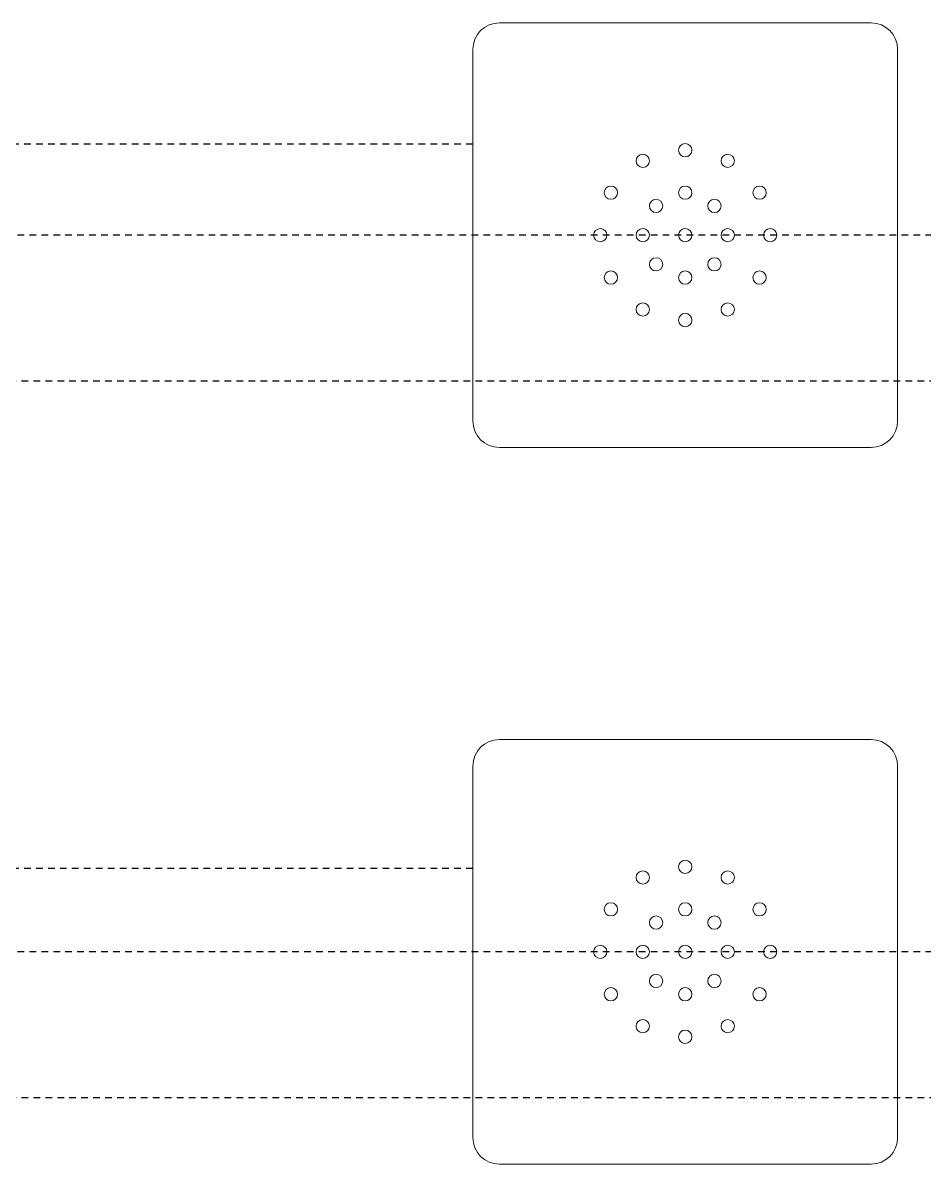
# Model space of a CAD drawing. Header units: inches. Extents: x 300 to 400, y -177 to 73.
# Drawn here: x 346.21 to 363.18, y 13.98 to 35.48 of the extents above; entities that cross this region are included whole.
import ezdxf

# ---------------------------------------------------------------- set-up
doc = ezdxf.new("R2010")
doc.units = ezdxf.units.IN
doc.header["$MEASUREMENT"] = 0
doc.linetypes.add('HIDDEN2', pattern=[0.1875, 0.125, -0.0625])
doc.layers.add('ScoreBone', color=5, linetype='Continuous')

msp = doc.modelspace()

# ---------------------------------------------------------------- linework, layer by layer
at = {"layer": 'ScoreBone', "color": 1, "linetype": 'HIDDEN2'}
for p, q in [((354.682, 33.194), (300.244, 33.194)), ((368.057, 31.482), (300.244, 31.482)), ((377.807, 28.732), (300.244, 28.732)), ((354.682, 19.553), (300.244, 19.553)), ((368.057, 17.982), (300.244, 17.982)), ((377.807, 15.232), (300.244, 15.232))]:
    msp.add_line(p, q, dxfattribs=at)
at = {"layer": 'ScoreBone', "lineweight": 5}
for points in [[(354.682, 34.982), (354.682, 35.258), (354.905, 35.482), (355.182, 35.482)], [(355.182, 35.482), (355.182, 35.482), (362.182, 35.482), (362.182, 35.482)], [(362.182, 35.482), (362.458, 35.482), (362.682, 35.258), (362.682, 34.982)], [(354.682, 27.982), (354.682, 27.982), (354.682, 34.982), (354.682, 34.982)], [(362.682, 34.982), (362.682, 34.982), (362.682, 27.982), (362.682, 27.982)], [(355.182, 27.482), (354.905, 27.482), (354.682, 27.705), (354.682, 27.982)], [(362.682, 27.982), (362.682, 27.705), (362.458, 27.482), (362.182, 27.482)], [(362.182, 27.482), (362.182, 27.482), (355.182, 27.482), (355.182, 27.482)], [(354.682, 21.482), (354.682, 21.758), (354.905, 21.982), (355.182, 21.982)], [(355.182, 21.982), (355.182, 21.982), (362.182, 21.982), (362.182, 21.982)], [(362.182, 21.982), (362.458, 21.982), (362.682, 21.758), (362.682, 21.482)], [(354.682, 14.482), (354.682, 14.482), (354.682, 21.482), (354.682, 21.482)], [(362.682, 21.482), (362.682, 21.482), (362.682, 14.482), (362.682, 14.482)], [(355.182, 13.982), (354.905, 13.982), (354.682, 14.205), (354.682, 14.482)], [(362.682, 14.482), (362.682, 14.205), (362.458, 13.982), (362.182, 13.982)], [(362.182, 13.982), (362.182, 13.982), (355.182, 13.982), (355.182, 13.982)]]:
    msp.add_open_spline(points, degree=3, dxfattribs=at)
for points in [[(358.807, 33.082), (358.807, 33.013), (358.751, 32.957), (358.682, 32.957), (358.612, 32.957), (358.557, 33.013), (358.557, 33.082), (358.557, 33.151), (358.612, 33.207), (358.682, 33.207), (358.751, 33.207), (358.807, 33.151), (358.807, 33.082)], [(358.007, 32.882), (358.007, 32.813), (357.951, 32.757), (357.882, 32.757), (357.813, 32.757), (357.757, 32.813), (357.757, 32.882), (357.757, 32.951), (357.813, 33.007), (357.882, 33.007), (357.951, 33.007), (358.007, 32.951), (358.007, 32.882)], [(359.607, 32.882), (359.607, 32.813), (359.551, 32.757), (359.482, 32.757), (359.413, 32.757), (359.357, 32.813), (359.357, 32.882), (359.357, 32.951), (359.413, 33.007), (359.482, 33.007), (359.551, 33.007), (359.607, 32.951), (359.607, 32.882)], [(357.407, 32.282), (357.407, 32.213), (357.351, 32.157), (357.282, 32.157), (357.213, 32.157), (357.157, 32.213), (357.157, 32.282), (357.157, 32.351), (357.213, 32.407), (357.282, 32.407), (357.351, 32.407), (357.407, 32.351), (357.407, 32.282)], [(358.807, 32.282), (358.807, 32.213), (358.751, 32.157), (358.682, 32.157), (358.612, 32.157), (358.557, 32.213), (358.557, 32.282), (358.557, 32.351), (358.612, 32.407), (358.682, 32.407), (358.751, 32.407), (358.807, 32.351), (358.807, 32.282)], [(360.207, 32.282), (360.207, 32.213), (360.151, 32.157), (360.082, 32.157), (360.013, 32.157), (359.957, 32.213), (359.957, 32.282), (359.957, 32.351), (360.013, 32.407), (360.082, 32.407), (360.151, 32.407), (360.207, 32.351), (360.207, 32.282)], [(358.257, 32.032), (358.257, 31.963), (358.201, 31.907), (358.132, 31.907), (358.063, 31.907), (358.007, 31.963), (358.007, 32.032), (358.007, 32.101), (358.063, 32.157), (358.132, 32.157), (358.201, 32.157), (358.257, 32.101), (358.257, 32.032)], [(359.357, 32.032), (359.357, 31.963), (359.301, 31.907), (359.232, 31.907), (359.163, 31.907), (359.107, 31.963), (359.107, 32.032), (359.107, 32.101), (359.163, 32.157), (359.232, 32.157), (359.301, 32.157), (359.357, 32.101), (359.357, 32.032)], [(357.207, 31.482), (357.207, 31.412), (357.151, 31.357), (357.082, 31.357), (357.013, 31.357), (356.957, 31.412), (356.957, 31.482), (356.957, 31.551), (357.013, 31.607), (357.082, 31.607), (357.151, 31.607), (357.207, 31.551), (357.207, 31.482)], [(358.007, 31.482), (358.007, 31.412), (357.951, 31.357), (357.882, 31.357), (357.813, 31.357), (357.757, 31.412), (357.757, 31.482), (357.757, 31.551), (357.813, 31.607), (357.882, 31.607), (357.951, 31.607), (358.007, 31.551), (358.007, 31.482)], [(358.807, 31.482), (358.807, 31.412), (358.751, 31.357), (358.682, 31.357), (358.612, 31.357), (358.557, 31.412), (358.557, 31.482), (358.557, 31.551), (358.612, 31.607), (358.682, 31.607), (358.751, 31.607), (358.807, 31.551), (358.807, 31.482)], [(359.607, 31.482), (359.607, 31.412), (359.551, 31.357), (359.482, 31.357), (359.413, 31.357), (359.357, 31.412), (359.357, 31.482), (359.357, 31.551), (359.413, 31.607), (359.482, 31.607), (359.551, 31.607), (359.607, 31.551), (359.607, 31.482)], [(360.407, 31.482), (360.407, 31.412), (360.351, 31.357), (360.282, 31.357), (360.213, 31.357), (360.157, 31.412), (360.157, 31.482), (360.157, 31.551), (360.213, 31.607), (360.282, 31.607), (360.351, 31.607), (360.407, 31.551), (360.407, 31.482)], [(358.257, 30.932), (358.257, 30.863), (358.201, 30.807), (358.132, 30.807), (358.063, 30.807), (358.007, 30.863), (358.007, 30.932), (358.007, 31.001), (358.063, 31.057), (358.132, 31.057), (358.201, 31.057), (358.257, 31.001), (358.257, 30.932)], [(359.357, 30.932), (359.357, 30.863), (359.301, 30.807), (359.232, 30.807), (359.163, 30.807), (359.107, 30.863), (359.107, 30.932), (359.107, 31.001), (359.163, 31.057), (359.232, 31.057), (359.301, 31.057), (359.357, 31.001), (359.357, 30.932)], [(357.407, 30.682), (357.407, 30.613), (357.351, 30.557), (357.282, 30.557), (357.213, 30.557), (357.157, 30.613), (357.157, 30.682), (357.157, 30.751), (357.213, 30.807), (357.282, 30.807), (357.351, 30.807), (357.407, 30.751), (357.407, 30.682)], [(358.807, 30.682), (358.807, 30.613), (358.751, 30.557), (358.682, 30.557), (358.612, 30.557), (358.557, 30.613), (358.557, 30.682), (358.557, 30.751), (358.612, 30.807), (358.682, 30.807), (358.751, 30.807), (358.807, 30.751), (358.807, 30.682)], [(360.207, 30.682), (360.207, 30.613), (360.151, 30.557), (360.082, 30.557), (360.013, 30.557), (359.957, 30.613), (359.957, 30.682), (359.957, 30.751), (360.013, 30.807), (360.082, 30.807), (360.151, 30.807), (360.207, 30.751), (360.207, 30.682)], [(358.007, 30.082), (358.007, 30.013), (357.951, 29.957), (357.882, 29.957), (357.813, 29.957), (357.757, 30.013), (357.757, 30.082), (357.757, 30.151), (357.813, 30.207), (357.882, 30.207), (357.951, 30.207), (358.007, 30.151), (358.007, 30.082)], [(359.607, 30.082), (359.607, 30.013), (359.551, 29.957), (359.482, 29.957), (359.413, 29.957), (359.357, 30.013), (359.357, 30.082), (359.357, 30.151), (359.413, 30.207), (359.482, 30.207), (359.551, 30.207), (359.607, 30.151), (359.607, 30.082)], [(358.807, 29.882), (358.807, 29.813), (358.751, 29.757), (358.682, 29.757), (358.612, 29.757), (358.557, 29.813), (358.557, 29.882), (358.557, 29.951), (358.612, 30.007), (358.682, 30.007), (358.751, 30.007), (358.807, 29.951), (358.807, 29.882)], [(358.807, 19.582), (358.807, 19.513), (358.751, 19.457), (358.682, 19.457), (358.612, 19.457), (358.557, 19.513), (358.557, 19.582), (358.557, 19.651), (358.612, 19.707), (358.682, 19.707), (358.751, 19.707), (358.807, 19.651), (358.807, 19.582)], [(358.007, 19.382), (358.007, 19.313), (357.951, 19.257), (357.882, 19.257), (357.813, 19.257), (357.757, 19.313), (357.757, 19.382), (357.757, 19.451), (357.813, 19.507), (357.882, 19.507), (357.951, 19.507), (358.007, 19.451), (358.007, 19.382)], [(359.607, 19.382), (359.607, 19.313), (359.551, 19.257), (359.482, 19.257), (359.413, 19.257), (359.357, 19.313), (359.357, 19.382), (359.357, 19.451), (359.413, 19.507), (359.482, 19.507), (359.551, 19.507), (359.607, 19.451), (359.607, 19.382)], [(357.407, 18.782), (357.407, 18.713), (357.351, 18.657), (357.282, 18.657), (357.213, 18.657), (357.157, 18.713), (357.157, 18.782), (357.157, 18.851), (357.213, 18.907), (357.282, 18.907), (357.351, 18.907), (357.407, 18.851), (357.407, 18.782)], [(358.807, 18.782), (358.807, 18.713), (358.751, 18.657), (358.682, 18.657), (358.612, 18.657), (358.557, 18.713), (358.557, 18.782), (358.557, 18.851), (358.612, 18.907), (358.682, 18.907), (358.751, 18.907), (358.807, 18.851), (358.807, 18.782)], [(360.207, 18.782), (360.207, 18.713), (360.151, 18.657), (360.082, 18.657), (360.013, 18.657), (359.957, 18.713), (359.957, 18.782), (359.957, 18.851), (360.013, 18.907), (360.082, 18.907), (360.151, 18.907), (360.207, 18.851), (360.207, 18.782)], [(358.257, 18.532), (358.257, 18.463), (358.201, 18.407), (358.132, 18.407), (358.063, 18.407), (358.007, 18.463), (358.007, 18.532), (358.007, 18.601), (358.063, 18.657), (358.132, 18.657), (358.201, 18.657), (358.257, 18.601), (358.257, 18.532)], [(359.357, 18.532), (359.357, 18.463), (359.301, 18.407), (359.232, 18.407), (359.163, 18.407), (359.107, 18.463), (359.107, 18.532), (359.107, 18.601), (359.163, 18.657), (359.232, 18.657), (359.301, 18.657), (359.357, 18.601), (359.357, 18.532)], [(357.207, 17.982), (357.207, 17.912), (357.151, 17.857), (357.082, 17.857), (357.013, 17.857), (356.957, 17.912), (356.957, 17.982), (356.957, 18.051), (357.013, 18.107), (357.082, 18.107), (357.151, 18.107), (357.207, 18.051), (357.207, 17.982)], [(358.007, 17.982), (358.007, 17.912), (357.951, 17.857), (357.882, 17.857), (357.813, 17.857), (357.757, 17.912), (357.757, 17.982), (357.757, 18.051), (357.813, 18.107), (357.882, 18.107), (357.951, 18.107), (358.007, 18.051), (358.007, 17.982)], [(358.807, 17.982), (358.807, 17.912), (358.751, 17.857), (358.682, 17.857), (358.612, 17.857), (358.557, 17.912), (358.557, 17.982), (358.557, 18.051), (358.612, 18.107), (358.682, 18.107), (358.751, 18.107), (358.807, 18.051), (358.807, 17.982)], [(359.607, 17.982), (359.607, 17.912), (359.551, 17.857), (359.482, 17.857), (359.413, 17.857), (359.357, 17.912), (359.357, 17.982), (359.357, 18.051), (359.413, 18.107), (359.482, 18.107), (359.551, 18.107), (359.607, 18.051), (359.607, 17.982)], [(360.407, 17.982), (360.407, 17.912), (360.351, 17.857), (360.282, 17.857), (360.213, 17.857), (360.157, 17.912), (360.157, 17.982), (360.157, 18.051), (360.213, 18.107), (360.282, 18.107), (360.351, 18.107), (360.407, 18.051), (360.407, 17.982)], [(358.257, 17.432), (358.257, 17.363), (358.201, 17.307), (358.132, 17.307), (358.063, 17.307), (358.007, 17.363), (358.007, 17.432), (358.007, 17.501), (358.063, 17.557), (358.132, 17.557), (358.201, 17.557), (358.257, 17.501), (358.257, 17.432)], [(359.357, 17.432), (359.357, 17.363), (359.301, 17.307), (359.232, 17.307), (359.163, 17.307), (359.107, 17.363), (359.107, 17.432), (359.107, 17.501), (359.163, 17.557), (359.232, 17.557), (359.301, 17.557), (359.357, 17.501), (359.357, 17.432)], [(357.407, 17.182), (357.407, 17.113), (357.351, 17.057), (357.282, 17.057), (357.213, 17.057), (357.157, 17.113), (357.157, 17.182), (357.157, 17.251), (357.213, 17.307), (357.282, 17.307), (357.351, 17.307), (357.407, 17.251), (357.407, 17.182)], [(358.807, 17.182), (358.807, 17.113), (358.751, 17.057), (358.682, 17.057), (358.612, 17.057), (358.557, 17.113), (358.557, 17.182), (358.557, 17.251), (358.612, 17.307), (358.682, 17.307), (358.751, 17.307), (358.807, 17.251), (358.807, 17.182)], [(360.207, 17.182), (360.207, 17.113), (360.151, 17.057), (360.082, 17.057), (360.013, 17.057), (359.957, 17.113), (359.957, 17.182), (359.957, 17.251), (360.013, 17.307), (360.082, 17.307), (360.151, 17.307), (360.207, 17.251), (360.207, 17.182)], [(358.007, 16.582), (358.007, 16.513), (357.951, 16.457), (357.882, 16.457), (357.813, 16.457), (357.757, 16.513), (357.757, 16.582), (357.757, 16.651), (357.813, 16.707), (357.882, 16.707), (357.951, 16.707), (358.007, 16.651), (358.007, 16.582)], [(359.607, 16.582), (359.607, 16.513), (359.551, 16.457), (359.482, 16.457), (359.413, 16.457), (359.357, 16.513), (359.357, 16.582), (359.357, 16.651), (359.413, 16.707), (359.482, 16.707), (359.551, 16.707), (359.607, 16.651), (359.607, 16.582)], [(358.807, 16.382), (358.807, 16.313), (358.751, 16.257), (358.682, 16.257), (358.612, 16.257), (358.557, 16.313), (358.557, 16.382), (358.557, 16.451), (358.612, 16.507), (358.682, 16.507), (358.751, 16.507), (358.807, 16.451), (358.807, 16.382)]]:
    msp.add_open_spline(points, degree=3, knots=[0, 0, 0, 0, 1, 1, 1, 2, 2, 2, 3, 3, 3, 4, 4, 4, 4], dxfattribs=at)

doc.saveas('drawing.dxf')
